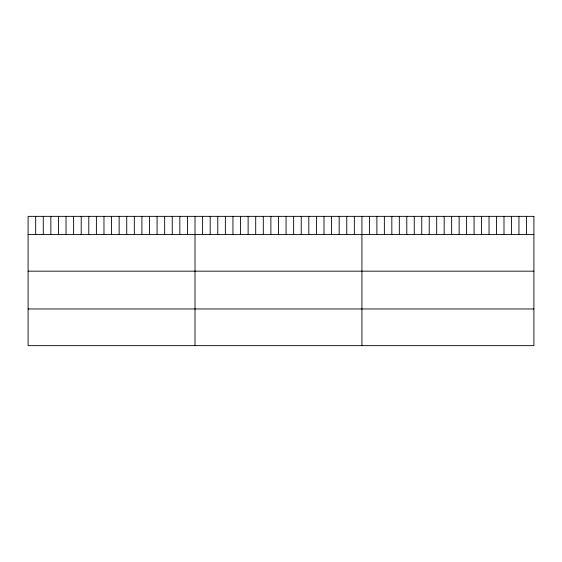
<?xml version="1.0" encoding="UTF-8"?>
<svg xmlns="http://www.w3.org/2000/svg" width="562" height="562" viewBox="0 0 562 562"><rect width="100%" height="100%" fill="white"/><g stroke="black" fill="none" stroke-linecap="round" stroke-linejoin="round"><path stroke-width="0.84" d="M28.1 234.473L533.9 234.473M28.1 271.165L533.9 271.165M28.1 308.967L533.9 308.967M526.425 216.349L526.425 234.473M518.944 216.349L518.944 234.473M511.469 216.349L511.469 234.473M503.995 216.349L503.995 234.473M496.513 216.349L496.513 234.473M489.038 216.349L489.038 234.473M481.564 216.349L481.564 234.473M474.082 216.349L474.082 234.473M466.608 216.349L466.608 234.473M459.133 216.349L459.133 234.473M451.651 216.349L451.651 234.473M444.177 216.349L444.177 234.473M436.695 216.349L436.695 234.473M429.22 216.349L429.22 234.473M421.746 216.349L421.746 234.473M414.264 216.349L414.264 234.473M406.79 216.349L406.79 234.473M399.315 216.349L399.315 234.473M391.833 216.349L391.833 234.473M384.359 216.349L384.359 234.473M376.884 216.349L376.884 234.473M369.403 216.349L369.403 234.473M361.928 216.349L361.928 345.651M354.341 216.349L354.341 234.473M346.754 216.349L346.754 234.473M339.167 216.349L339.167 234.473M331.58 216.349L331.58 234.473M323.993 216.349L323.993 234.473M316.406 216.349L316.406 234.473M308.819 216.349L308.819 234.473M301.232 216.349L301.232 234.473M293.645 216.349L293.645 234.473M286.058 216.349L286.058 234.473M278.471 216.349L278.471 234.473M270.884 216.349L270.884 234.473M263.297 216.349L263.297 234.473M255.71 216.349L255.71 234.473M248.123 216.349L248.123 234.473M240.536 216.349L240.536 234.473M232.949 216.349L232.949 234.473M225.362 216.349L225.362 234.473M217.775 216.349L217.775 234.473M210.188 216.349L210.188 234.473M202.601 216.349L202.601 234.473M195.014 216.349L195.014 345.651M187.427 216.349L187.427 234.473M179.84 216.349L179.84 234.473M172.253 216.349L172.253 234.473M164.666 216.349L164.666 234.473M157.079 216.349L157.079 234.473M149.492 216.349L149.492 234.473M141.905 216.349L141.905 234.473M134.318 216.349L134.318 234.473M126.731 216.349L126.731 234.473M119.144 216.349L119.144 234.473M111.557 216.349L111.557 234.473M103.97 216.349L103.97 234.473M96.383 216.349L96.383 234.473M88.796 216.349L88.796 234.473M81.209 216.349L81.209 234.473M73.622 216.349L73.622 234.473M66.035 216.349L66.035 234.473M58.448 216.349L58.448 234.473M50.861 216.349L50.861 234.473M43.274 216.349L43.274 234.473M35.687 216.349L35.687 234.473M533.9 216.349L28.1 216.349L28.1 345.651L533.9 345.651L533.9 216.349"/></g></svg>
